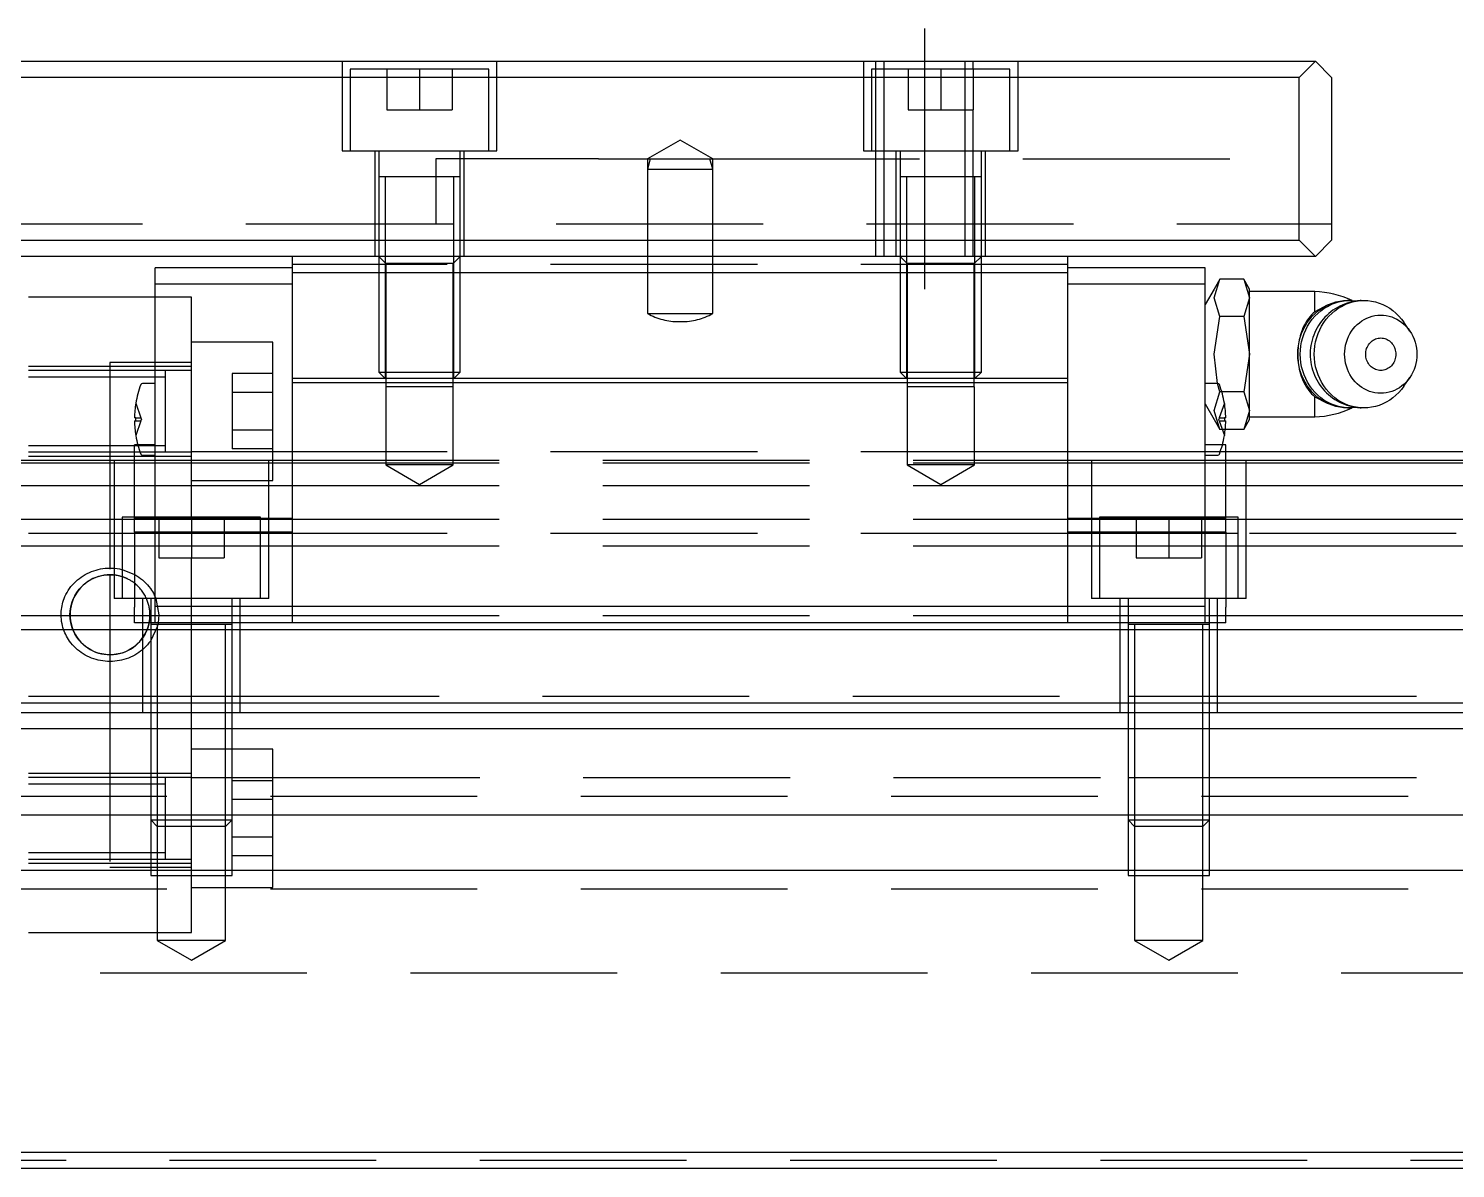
# Model space of a CAD drawing. Extents: x -11 to 1025, y -344 to 120.
# Drawn here: x 430 to 517.6, y -304 to -234 of the extents above; entities that cross this region are included whole.
import ezdxf

# ---------------------------------------------------------------- set-up
doc = ezdxf.new("R2010")
doc.units = 0
doc.linetypes.add('CENTER', pattern=[50.8, 31.75, -6.35, 6.35, -6.35])
doc.linetypes.add('DASHED', pattern=[19.05, 12.7, -6.35])
doc.layers.get('0').update_dxf_attribs({"linetype": 'CONTINUOUS'})
doc.layers.add('CENTER', color=1, linetype='CENTER')

msp = doc.modelspace()

# ---------------------------------------------------------------- linework, layer by layer
at = {"color": 7, "linetype": 'CONTINUOUS'}
for p, q in [((311, -236), (509, -236)), ((509, -236), (508, -237)), ((510, -237), (509, -236)), ((508, -237), (312, -237)), ((508, -247), (508, -237)), ((510, -237), (510, -247)), ((312, -247), (508, -247)), ((508, -247), (509, -248)), ((509, -248), (510, -247)), ((509, -248), (311, -248)), ((446.2, -248.7), (437.768, -248.7)), ((437.768, -249.7), (437.768, -248.7)), ((446.2, -249), (446.2, -248)), ((493.8, -249), (493.8, -248)), ((502.232, -248.7), (493.8, -248.7)), ((502.232, -249.7), (502.232, -248.7)), ((446.2, -255.5), (446.2, -249)), ((493.8, -249), (446.2, -249)), ((493.8, -255.5), (493.8, -249)), ((503.135, -249.381), (502.778, -250)), ((502.778, -250.536), (503.135, -249.381)), ((504.6, -249.381), (503.135, -249.381)), ((504.6, -249.381), (504.599, -249.38)), ((504.957, -250), (504.6, -249.381)), ((504.6, -249.381), (504.957, -250.536)), ((437.768, -250.5), (430, -250.5)), ((446.2, -249.7), (437.768, -249.7)), ((437.768, -269.5), (437.768, -249.7)), ((502.232, -249.7), (493.8, -249.7)), ((502.232, -269.5), (502.232, -249.7)), ((502.778, -250), (502.232, -250.945)), ((503.135, -251.691), (502.778, -250.536)), ((504.957, -250.536), (504.6, -251.691)), ((504.957, -250.536), (504.957, -250)), ((508.957, -250.15), (504.957, -250.15)), ((504.957, -254), (504.957, -250.536)), ((508.957, -251.387), (508.957, -250.15)), ((508.957, -251.387), (508.858, -251.48)), ((509.718, -250.991), (508.957, -251.387)), ((508.989, -251.491), (509.177, -251.33)), ((509.142, -251.491), (509.33, -251.33)), ((509.177, -251.33), (509.376, -251.186)), ((509.33, -251.33), (509.529, -251.186)), ((509.376, -251.186), (509.585, -251.06)), ((509.529, -251.186), (509.738, -251.06)), ((509.585, -251.06), (509.802, -250.951)), ((509.738, -251.06), (509.955, -250.951)), ((509.802, -250.951), (510.027, -250.862)), ((509.949, -251.4), (509.823, -251.503)), ((510.08, -251.303), (509.949, -251.4)), ((509.955, -250.951), (510.18, -250.862)), ((510.001, -251.491), (510.189, -251.33)), ((510.027, -250.862), (510.257, -250.791)), ((510.216, -251.212), (510.08, -251.303)), ((510.18, -250.862), (510.41, -250.791)), ((510.189, -251.33), (510.388, -251.186)), ((510.355, -251.128), (510.216, -251.212)), ((510.257, -250.791), (510.492, -250.741)), ((510.499, -251.051), (510.355, -251.128)), ((510.388, -251.186), (510.597, -251.06)), ((510.41, -250.791), (510.645, -250.741)), ((510.492, -250.741), (510.729, -250.71)), ((510.647, -250.982), (510.499, -251.051)), ((510.597, -251.06), (510.815, -250.951)), ((510.645, -250.741), (510.883, -250.71)), ((510.798, -250.919), (510.647, -250.982)), ((510.729, -250.71), (510.969, -250.7)), ((510.952, -250.865), (510.798, -250.919)), ((510.815, -250.951), (511.039, -250.862)), ((510.883, -250.71), (511.122, -250.7)), ((511.108, -250.818), (510.952, -250.865)), ((511.122, -250.7), (510.969, -250.7)), ((511.039, -250.862), (511.27, -250.791)), ((511.267, -250.778), (511.108, -250.818)), ((511.122, -250.7), (511.534, -250.73)), ((511.428, -250.747), (511.267, -250.778)), ((511.27, -250.791), (511.504, -250.741)), ((511.59, -250.723), (511.428, -250.747)), ((511.504, -250.741), (511.742, -250.71)), ((511.753, -250.708), (511.59, -250.723)), ((511.742, -250.71), (511.981, -250.7)), ((511.814, -250.704), (511.753, -250.708)), ((511.981, -250.7), (512.219, -250.71)), ((512.219, -250.71), (512.455, -250.74)), ((512.455, -250.74), (512.688, -250.79)), ((512.688, -250.79), (512.916, -250.859)), ((512.916, -250.859), (513.14, -250.947)), ((513.14, -250.947), (513.356, -251.054)), ((513.356, -251.054), (513.563, -251.179)), ((513.563, -251.179), (513.762, -251.321)), ((513.762, -251.321), (513.949, -251.479)), ((502.778, -254), (503.135, -251.691)), ((504.6, -251.691), (503.135, -251.691)), ((504.6, -251.691), (504.957, -254)), ((508.3, -252.254), (508.239, -252.384)), ((508.252, -252.502), (508.369, -252.276)), ((508.366, -252.128), (508.3, -252.254)), ((508.437, -252.006), (508.366, -252.128)), ((508.369, -252.276), (508.502, -252.06)), ((508.405, -252.502), (508.522, -252.276)), ((508.515, -251.887), (508.437, -252.006)), ((508.502, -252.06), (508.65, -251.857)), ((508.593, -251.78), (508.515, -251.887)), ((508.522, -252.276), (508.655, -252.06)), ((508.676, -251.676), (508.593, -251.78)), ((508.65, -251.857), (508.813, -251.667)), ((508.655, -252.06), (508.803, -251.857)), ((508.764, -251.576), (508.676, -251.676)), ((508.858, -251.48), (508.764, -251.576)), ((508.803, -251.857), (508.966, -251.667)), ((508.813, -251.667), (508.989, -251.491)), ((508.966, -251.667), (509.142, -251.491)), ((509.189, -252.242), (509.105, -252.382)), ((509.279, -252.106), (509.189, -252.242)), ((509.265, -252.502), (509.382, -252.276)), ((509.376, -251.975), (509.279, -252.106)), ((509.479, -251.849), (509.376, -251.975)), ((509.382, -252.276), (509.515, -252.06)), ((509.588, -251.728), (509.479, -251.849)), ((509.515, -252.06), (509.663, -251.857)), ((509.703, -251.613), (509.588, -251.728)), ((509.663, -251.857), (509.826, -251.667)), ((509.823, -251.503), (509.703, -251.613)), ((509.826, -251.667), (510.001, -251.491)), ((511.443, -252.307), (511.57, -252.179)), ((511.57, -252.179), (511.707, -252.062)), ((511.707, -252.062), (511.851, -251.957)), ((511.851, -251.957), (512.002, -251.865)), ((512.002, -251.865), (512.159, -251.786)), ((512.159, -251.786), (512.322, -251.72)), ((512.322, -251.72), (512.489, -251.668)), ((512.489, -251.668), (512.659, -251.631)), ((512.659, -251.631), (512.831, -251.608)), ((512.831, -251.608), (513.005, -251.6)), ((513.005, -251.6), (513.178, -251.607)), ((513.178, -251.607), (513.351, -251.628)), ((513.351, -251.628), (513.521, -251.663)), ((513.521, -251.663), (513.688, -251.713)), ((513.688, -251.713), (513.852, -251.778)), ((513.852, -251.778), (514.01, -251.855)), ((513.949, -251.479), (514.124, -251.653)), ((514.01, -251.855), (514.162, -251.946)), ((514.124, -251.653), (514.287, -251.84)), ((514.162, -251.946), (514.307, -252.049)), ((514.287, -251.84), (514.435, -252.041)), ((514.307, -252.049), (514.444, -252.165)), ((514.799, -252.575), (514.435, -252.041)), ((514.444, -252.165), (514.572, -252.292)), ((508.008, -253.115), (507.985, -253.24)), ((508.004, -253.23), (508.069, -252.98)), ((508.036, -252.992), (508.008, -253.115)), ((508.067, -252.87), (508.036, -252.992)), ((508.102, -252.751), (508.067, -252.87)), ((508.069, -252.98), (508.152, -252.737)), ((508.141, -252.633), (508.102, -252.751)), ((508.184, -252.517), (508.141, -252.633)), ((508.152, -252.737), (508.252, -252.502)), ((508.157, -253.23), (508.222, -252.98)), ((508.239, -252.384), (508.184, -252.517)), ((508.222, -252.98), (508.305, -252.737)), ((508.305, -252.737), (508.405, -252.502)), ((508.797, -253.135), (508.758, -253.294)), ((508.844, -252.978), (508.797, -253.135)), ((508.898, -252.824), (508.844, -252.978)), ((508.96, -252.673), (508.898, -252.824)), ((509.029, -252.526), (508.96, -252.673)), ((509.017, -253.23), (509.082, -252.98)), ((509.105, -252.382), (509.029, -252.526)), ((509.082, -252.98), (509.165, -252.737)), ((509.165, -252.737), (509.265, -252.502)), ((510.905, -253.26), (510.965, -253.084)), ((510.965, -253.084), (511.038, -252.913)), ((511.038, -252.913), (511.122, -252.749)), ((511.122, -252.749), (511.218, -252.593)), ((511.218, -252.593), (511.326, -252.445)), ((511.326, -252.445), (511.443, -252.307)), ((512.485, -253.181), (512.553, -253.134)), ((512.553, -253.134), (512.624, -253.094)), ((512.624, -253.094), (512.699, -253.06)), ((512.699, -253.06), (512.776, -253.034)), ((512.776, -253.034), (512.854, -253.015)), ((512.854, -253.015), (512.934, -253.004)), ((512.934, -253.004), (513.015, -253)), ((513.015, -253), (513.095, -253.004)), ((513.095, -253.004), (513.175, -253.015)), ((513.175, -253.015), (513.254, -253.034)), ((513.254, -253.034), (513.331, -253.06)), ((513.331, -253.06), (513.405, -253.094)), ((513.405, -253.094), (513.477, -253.134)), ((513.477, -253.134), (513.545, -253.181)), ((514.572, -252.292), (514.691, -252.429)), ((514.691, -252.429), (514.799, -252.575)), ((514.799, -252.575), (514.898, -252.733)), ((514.898, -252.733), (514.985, -252.899)), ((514.985, -252.899), (515.059, -253.072)), ((515.059, -253.072), (515.121, -253.25)), ((503, -255.798), (502.778, -254)), ((504.957, -254), (504.6, -256.309)), ((504.957, -257.464), (504.957, -254)), ((507.92, -254), (507.929, -253.741)), ((507.922, -253.872), (507.92, -254)), ((507.929, -254.259), (507.92, -254)), ((507.92, -254), (507.92, -254.003)), ((507.92, -254.003), (507.922, -254.127)), ((507.927, -253.744), (507.922, -253.872)), ((507.936, -253.617), (507.927, -253.744)), ((507.929, -253.741), (507.957, -253.484)), ((507.949, -253.491), (507.936, -253.617)), ((507.965, -253.365), (507.949, -253.491)), ((507.957, -253.484), (508.004, -253.23)), ((507.985, -253.24), (507.965, -253.365)), ((508.073, -254), (508.082, -253.741)), ((508.082, -254.259), (508.073, -254)), ((508.082, -253.741), (508.111, -253.484)), ((508.111, -253.484), (508.157, -253.23)), ((508.682, -253.943), (508.681, -254)), ((508.681, -254), (508.685, -254.16)), ((508.689, -253.779), (508.682, -253.943)), ((508.704, -253.616), (508.689, -253.779)), ((508.727, -253.454), (508.704, -253.616)), ((508.758, -253.294), (508.727, -253.454)), ((508.933, -254), (508.942, -253.741)), ((508.942, -254.259), (508.933, -254)), ((508.942, -253.741), (508.97, -253.484)), ((508.97, -253.484), (509.017, -253.23)), ((510.797, -254), (510.804, -253.812)), ((510.804, -254.188), (510.797, -254)), ((510.804, -253.812), (510.825, -253.626)), ((510.825, -253.626), (510.858, -253.441)), ((510.858, -253.441), (510.905, -253.26)), ((512.091, -254), (512.094, -253.913)), ((512.094, -254.087), (512.091, -254)), ((512.094, -253.913), (512.105, -253.826)), ((512.105, -253.826), (512.122, -253.741)), ((512.122, -253.741), (512.147, -253.658)), ((512.147, -253.658), (512.177, -253.577)), ((512.177, -253.577), (512.215, -253.5)), ((512.215, -253.5), (512.258, -253.426)), ((512.258, -253.426), (512.307, -253.357)), ((512.307, -253.357), (512.361, -253.293)), ((512.361, -253.293), (512.421, -253.234)), ((512.421, -253.234), (512.485, -253.181)), ((513.545, -253.181), (513.609, -253.234)), ((513.609, -253.234), (513.668, -253.293)), ((513.668, -253.293), (513.722, -253.357)), ((513.722, -253.357), (513.771, -253.426)), ((513.771, -253.426), (513.815, -253.5)), ((513.815, -253.5), (513.852, -253.577)), ((513.852, -253.577), (513.883, -253.658)), ((513.883, -253.658), (513.907, -253.741)), ((513.907, -253.741), (513.925, -253.826)), ((513.925, -253.826), (513.935, -253.913)), ((513.935, -253.913), (513.939, -254)), ((513.939, -254), (513.935, -254.087)), ((515.121, -253.25), (515.169, -253.433)), ((515.169, -253.433), (515.204, -253.62)), ((515.204, -253.62), (515.225, -253.81)), ((515.225, -253.81), (515.232, -254)), ((515.232, -254), (515.225, -254.19)), ((507.922, -254.127), (507.927, -254.254)), ((507.927, -254.254), (507.936, -254.381)), ((507.957, -254.516), (507.929, -254.259)), ((507.936, -254.381), (507.949, -254.508)), ((507.949, -254.508), (507.965, -254.635)), ((508.004, -254.77), (507.957, -254.516)), ((507.965, -254.635), (507.985, -254.76)), ((507.985, -254.76), (508.014, -254.91)), ((508.069, -255.02), (508.004, -254.77)), ((508.014, -254.91), (508.048, -255.057)), ((508.111, -254.516), (508.082, -254.259)), ((508.157, -254.77), (508.111, -254.516)), ((508.222, -255.02), (508.157, -254.77)), ((508.685, -254.16), (508.697, -254.323)), ((508.697, -254.323), (508.717, -254.486)), ((508.717, -254.486), (508.746, -254.649)), ((508.746, -254.649), (508.782, -254.809)), ((508.782, -254.809), (508.827, -254.968)), ((508.97, -254.516), (508.942, -254.259)), ((509.017, -254.77), (508.97, -254.516)), ((509.082, -255.02), (509.017, -254.77)), ((510.825, -254.374), (510.804, -254.188)), ((510.858, -254.559), (510.825, -254.374)), ((510.905, -254.74), (510.858, -254.559)), ((510.965, -254.916), (510.905, -254.74)), ((511.038, -255.087), (510.965, -254.916)), ((512.105, -254.174), (512.094, -254.087)), ((512.122, -254.259), (512.105, -254.174)), ((512.147, -254.342), (512.122, -254.259)), ((512.177, -254.423), (512.147, -254.342)), ((512.215, -254.5), (512.177, -254.423)), ((512.258, -254.574), (512.215, -254.5)), ((512.307, -254.643), (512.258, -254.574)), ((512.361, -254.707), (512.307, -254.643)), ((512.421, -254.766), (512.361, -254.707)), ((512.485, -254.819), (512.421, -254.766)), ((512.553, -254.866), (512.485, -254.819)), ((512.624, -254.906), (512.553, -254.866)), ((512.699, -254.94), (512.624, -254.906)), ((513.405, -254.906), (513.331, -254.94)), ((513.477, -254.866), (513.405, -254.906)), ((513.545, -254.819), (513.477, -254.866)), ((513.609, -254.766), (513.545, -254.819)), ((513.668, -254.707), (513.609, -254.766)), ((513.722, -254.643), (513.668, -254.707)), ((513.771, -254.574), (513.722, -254.643)), ((513.815, -254.5), (513.771, -254.574)), ((513.852, -254.423), (513.815, -254.5)), ((513.883, -254.342), (513.852, -254.423)), ((513.907, -254.259), (513.883, -254.342)), ((513.925, -254.174), (513.907, -254.259)), ((513.935, -254.087), (513.925, -254.174)), ((515.121, -254.75), (515.059, -254.928)), ((515.169, -254.567), (515.121, -254.75)), ((515.204, -254.38), (515.169, -254.567)), ((515.225, -254.19), (515.204, -254.38)), ((446.2, -255.75), (446.2, -255.5)), ((493.8, -255.5), (446.2, -255.5)), ((446.2, -269.5), (446.2, -255.75)), ((493.8, -255.75), (446.2, -255.75)), ((493.8, -255.75), (493.8, -255.5)), ((493.8, -269.5), (493.8, -255.75)), ((508.048, -255.057), (508.088, -255.201)), ((508.152, -255.263), (508.069, -255.02)), ((508.088, -255.201), (508.133, -255.343)), ((508.133, -255.343), (508.184, -255.483)), ((508.252, -255.498), (508.152, -255.263)), ((508.184, -255.483), (508.239, -255.616)), ((508.305, -255.263), (508.222, -255.02)), ((508.239, -255.616), (508.3, -255.746)), ((508.369, -255.724), (508.252, -255.498)), ((508.3, -255.746), (508.366, -255.872)), ((508.405, -255.498), (508.305, -255.263)), ((508.502, -255.94), (508.369, -255.724)), ((508.522, -255.724), (508.405, -255.498)), ((508.655, -255.94), (508.522, -255.724)), ((508.827, -254.968), (508.879, -255.124)), ((508.879, -255.124), (508.939, -255.278)), ((508.939, -255.278), (509.007, -255.429)), ((509.007, -255.429), (509.082, -255.576)), ((509.165, -255.263), (509.082, -255.02)), ((509.082, -255.576), (509.164, -255.719)), ((509.164, -255.719), (509.254, -255.858)), ((509.265, -255.498), (509.165, -255.263)), ((509.382, -255.724), (509.265, -255.498)), ((509.515, -255.94), (509.382, -255.724)), ((511.122, -255.251), (511.038, -255.087)), ((511.218, -255.407), (511.122, -255.251)), ((511.326, -255.555), (511.218, -255.407)), ((511.443, -255.693), (511.326, -255.555)), ((511.57, -255.821), (511.443, -255.693)), ((512.776, -254.966), (512.699, -254.94)), ((512.854, -254.985), (512.776, -254.966)), ((512.934, -254.996), (512.854, -254.985)), ((513.015, -255), (512.934, -254.996)), ((513.095, -254.996), (513.015, -255)), ((513.175, -254.985), (513.095, -254.996)), ((513.254, -254.966), (513.175, -254.985)), ((513.331, -254.94), (513.254, -254.966)), ((514.435, -255.959), (514.799, -255.425)), ((514.572, -255.708), (514.444, -255.835)), ((514.691, -255.571), (514.572, -255.708)), ((514.799, -255.425), (514.691, -255.571)), ((514.898, -255.267), (514.799, -255.425)), ((514.985, -255.101), (514.898, -255.267)), ((515.059, -254.928), (514.985, -255.101)), ((437.768, -255.8), (436.986, -255.8)), ((503.014, -255.8), (502.232, -255.8)), ((504.6, -256.309), (503.257, -256.309)), ((504.6, -256.309), (504.957, -257.464)), ((508.366, -255.872), (508.437, -255.994)), ((508.437, -255.994), (508.515, -256.113)), ((508.65, -256.143), (508.502, -255.94)), ((508.515, -256.113), (508.593, -256.22)), ((508.593, -256.22), (508.676, -256.324)), ((508.813, -256.333), (508.65, -256.143)), ((508.803, -256.143), (508.655, -255.94)), ((508.676, -256.324), (508.764, -256.424)), ((508.764, -256.424), (508.858, -256.52)), ((508.966, -256.333), (508.803, -256.143)), ((508.989, -256.509), (508.813, -256.333)), ((508.858, -256.52), (508.957, -256.613)), ((508.957, -257.85), (508.957, -256.613)), ((508.957, -256.613), (509.717, -257.009)), ((509.142, -256.509), (508.966, -256.333)), ((509.177, -256.67), (508.989, -256.509)), ((509.33, -256.67), (509.142, -256.509)), ((509.254, -255.858), (509.35, -255.992)), ((509.35, -255.992), (509.454, -256.121)), ((509.454, -256.121), (509.563, -256.245)), ((509.663, -256.143), (509.515, -255.94)), ((509.563, -256.245), (509.679, -256.364)), ((509.826, -256.334), (509.663, -256.143)), ((509.679, -256.364), (509.8, -256.476)), ((509.8, -256.476), (509.927, -256.582)), ((510.001, -256.509), (509.826, -256.334)), ((509.927, -256.582), (510.059, -256.682)), ((510.189, -256.67), (510.001, -256.509)), ((511.707, -255.938), (511.57, -255.821)), ((511.851, -256.043), (511.707, -255.938)), ((512.002, -256.135), (511.851, -256.043)), ((512.159, -256.214), (512.002, -256.135)), ((512.322, -256.28), (512.159, -256.214)), ((512.489, -256.332), (512.322, -256.28)), ((512.659, -256.369), (512.489, -256.332)), ((512.831, -256.392), (512.659, -256.369)), ((513.005, -256.4), (512.831, -256.392)), ((513.178, -256.393), (513.005, -256.4)), ((513.351, -256.372), (513.178, -256.393)), ((513.521, -256.337), (513.351, -256.372)), ((513.688, -256.287), (513.521, -256.337)), ((513.852, -256.222), (513.688, -256.287)), ((513.949, -256.521), (513.762, -256.679)), ((514.01, -256.145), (513.852, -256.222)), ((514.124, -256.347), (513.949, -256.521)), ((514.162, -256.054), (514.01, -256.145)), ((514.287, -256.16), (514.124, -256.347)), ((514.307, -255.951), (514.162, -256.054)), ((514.435, -255.959), (514.287, -256.16)), ((514.444, -255.835), (514.307, -255.951)), ((504.957, -257.464), (504.6, -258.619)), ((504.957, -258), (504.957, -257.464)), ((509.376, -256.814), (509.177, -256.67)), ((509.529, -256.814), (509.33, -256.67)), ((509.585, -256.94), (509.376, -256.814)), ((509.738, -256.94), (509.529, -256.814)), ((509.802, -257.049), (509.585, -256.94)), ((509.955, -257.049), (509.738, -256.94)), ((510.027, -257.138), (509.802, -257.049)), ((510.18, -257.138), (509.955, -257.049)), ((510.257, -257.209), (510.027, -257.138)), ((510.059, -256.682), (510.195, -256.775)), ((510.41, -257.209), (510.18, -257.138)), ((510.388, -256.814), (510.189, -256.67)), ((510.195, -256.775), (510.337, -256.861)), ((510.492, -257.259), (510.257, -257.209)), ((510.337, -256.861), (510.482, -256.94)), ((510.597, -256.94), (510.388, -256.814)), ((510.645, -257.259), (510.41, -257.209)), ((510.482, -256.94), (510.631, -257.011)), ((510.729, -257.29), (510.492, -257.259)), ((510.815, -257.049), (510.597, -256.94)), ((510.631, -257.011), (510.783, -257.075)), ((510.883, -257.29), (510.645, -257.259)), ((510.969, -257.3), (510.729, -257.29)), ((510.783, -257.075), (510.938, -257.131)), ((511.039, -257.139), (510.815, -257.049)), ((511.122, -257.3), (510.883, -257.29)), ((510.938, -257.131), (511.096, -257.179)), ((510.969, -257.3), (511.122, -257.3)), ((511.27, -257.209), (511.039, -257.139)), ((511.096, -257.179), (511.256, -257.219)), ((511.534, -257.27), (511.122, -257.3)), ((511.256, -257.219), (511.417, -257.251)), ((511.505, -257.259), (511.27, -257.209)), ((511.417, -257.251), (511.58, -257.276)), ((511.742, -257.29), (511.505, -257.259)), ((511.58, -257.276), (511.744, -257.291)), ((511.982, -257.3), (511.742, -257.29)), ((511.744, -257.291), (511.812, -257.296)), ((512.219, -257.29), (511.982, -257.3)), ((512.455, -257.26), (512.219, -257.29)), ((512.688, -257.21), (512.455, -257.26)), ((512.917, -257.141), (512.688, -257.21)), ((513.14, -257.053), (512.917, -257.141)), ((513.356, -256.946), (513.14, -257.053)), ((513.564, -256.821), (513.356, -256.946)), ((513.762, -256.679), (513.564, -256.821)), ((436.584, -257.9), (436.502, -257.9)), ((436.502, -258.1), (436.584, -258.1)), ((436.584, -258.1), (436.584, -257.9)), ((503.416, -257.9), (503.416, -258.1)), ((503.498, -257.9), (503.416, -257.9)), ((503.416, -258.1), (503.498, -258.1)), ((504.6, -258.619), (504.957, -258)), ((504.957, -257.85), (508.957, -257.85)), ((504.6, -258.619), (503.467, -258.619)), ((504.599, -258.62), (504.6, -258.619)), ((436.5, -262.17), (436.5, -259.57)), ((436.709, -259.57), (436.5, -259.57)), ((503.5, -259.57), (503.291, -259.57)), ((503.5, -262.17), (503.5, -259.57)), ((748, -260), (503.5, -260)), ((383.5, -260.5), (436.5, -260.5)), ((383.5, -260.664), (436.5, -260.664)), ((436.986, -260.2), (437.768, -260.2)), ((502.232, -260.2), (503.014, -260.2)), ((503.5, -260.5), (820, -260.5)), ((503.5, -260.664), (820, -260.664)), ((383.5, -262.062), (436.5, -262.062)), ((436.5, -264.083), (436.5, -262.17)), ((503.5, -262.062), (820, -262.062)), ((503.5, -264.083), (503.5, -262.17)), ((383.5, -264.138), (436.5, -264.138)), ((436.5, -264.928), (436.5, -264.083)), ((437.768, -264.083), (436.5, -264.083)), ((503.5, -264.083), (502.232, -264.083)), ((503.5, -264.928), (503.5, -264.083)), ((503.5, -264.138), (820, -264.138)), ((436.5, -264.928), (436.5, -269.538)), ((437.768, -264.928), (436.5, -264.928)), ((503.5, -264.928), (502.232, -264.928)), ((503.5, -264.928), (503.5, -269.538)), ((383.5, -265.759), (436.5, -265.759)), ((503.5, -265.759), (820, -265.759)), ((436.5, -270.5), (436.5, -269.538)), ((437.768, -270.5), (437.768, -269.5)), ((446.2, -269.5), (437.768, -269.5)), ((446.2, -270.5), (446.2, -269.5)), ((493.8, -269.5), (446.2, -269.5)), ((502.232, -269.5), (493.8, -269.5)), ((493.8, -270.5), (493.8, -269.5)), ((502.232, -270.5), (502.232, -269.5)), ((503.5, -270.5), (503.5, -269.538)), ((383.5, -270.052), (436.5, -270.052)), ((437.768, -270.5), (436.5, -270.5)), ((442.5, -270.6), (437.5, -270.6)), ((446.2, -270.5), (437.768, -270.5)), ((493.8, -270.5), (446.2, -270.5)), ((502.232, -270.5), (493.8, -270.5)), ((503.5, -270.5), (502.232, -270.5)), ((503.5, -270.052), (820, -270.052)), ((0, -270.9), (820, -270.9)), ((0, -275.4), (820, -275.4)), ((1, -276), (819, -276)), ((818, -277), (2, -277)), ((818, -282.3), (2, -282.3)), ((818, -285.7), (2, -285.7)), ((2, -303), (818, -303)), ((819, -304), (1, -304))]:
    msp.add_line(p, q, dxfattribs=at)
at = {"color": 3, "linetype": 'DASHED'}
for p, q in [((449.25, -236), (449.25, -241.5)), ((449.75, -236.5), (449.75, -241.5)), ((458.25, -236.5), (449.75, -236.5)), ((452, -236.5), (452, -239)), ((454, -236.5), (454, -239)), ((456, -236.5), (456, -239)), ((458.25, -241.5), (458.25, -236.5)), ((458.75, -241.5), (458.75, -236)), ((481.25, -236), (481.25, -241.5)), ((481.75, -236.5), (481.75, -241.5)), ((490.25, -236.5), (481.75, -236.5)), ((482, -236), (482, -236.5)), ((482, -236.5), (482, -241.5)), ((482.5, -236), (482.5, -248)), ((484, -236.5), (484, -239)), ((486, -236.5), (486, -239)), ((487.5, -248), (487.5, -236)), ((488, -236.5), (488, -236)), ((488, -236.5), (488, -239)), ((490.25, -241.5), (490.25, -236.5)), ((490.75, -241.5), (490.75, -236)), ((452, -239), (454, -239)), ((454, -239), (456, -239)), ((484, -239), (486, -239)), ((486, -239), (488, -239)), ((488, -241.5), (488, -239)), ((470, -240.845), (468, -242)), ((472, -242), (470, -240.845)), ((449.25, -241.5), (458.75, -241.5)), ((451.25, -241.5), (451.25, -248)), ((451.5, -241.5), (451.5, -243.1)), ((456.5, -243.1), (456.5, -241.5)), ((456.75, -248), (456.75, -241.5)), ((481.25, -241.5), (490.75, -241.5)), ((482, -241.5), (482, -248)), ((483.25, -241.5), (483.25, -248)), ((483.5, -241.5), (483.5, -243.1)), ((488, -243.1), (488, -241.5)), ((488.5, -243.1), (488.5, -241.5)), ((488.75, -248), (488.75, -241.5)), ((465, -242), (455, -242)), ((455, -242), (455, -246)), ((465, -242), (468, -242)), ((468, -242), (468, -242.63)), ((468.169, -242), (468, -242.63)), ((468, -242), (470, -242)), ((468, -242.63), (468, -248)), ((468, -242.63), (472, -242.63)), ((470, -242), (472, -242)), ((472, -242.63), (471.831, -242)), ((472, -242.63), (472, -242)), ((472, -242), (510, -242)), ((472, -248), (472, -242.63)), ((451.5, -243.095), (451.5, -243.1)), ((456.5, -243.1), (451.5, -243.1)), ((451.5, -243.1), (451.5, -248)), ((451.5, -243.1), (451.5, -243.105)), ((451.9, -243.1), (451.9, -248)), ((456.1, -248), (456.1, -243.1)), ((456.5, -243.1), (456.5, -243.095)), ((456.5, -248), (456.5, -243.1)), ((456.5, -243.105), (456.5, -243.1)), ((483.5, -243.095), (483.5, -243.1)), ((488.5, -243.1), (483.5, -243.1)), ((488.5, -243.1), (483.5, -243.1)), ((488.5, -243.1), (483.5, -243.1)), ((483.5, -243.1), (483.5, -248)), ((483.5, -243.1), (483.5, -243.105)), ((483.9, -243.1), (483.9, -248)), ((488, -248), (488, -243.1)), ((488.1, -248), (488.1, -243.1)), ((488.5, -243.1), (488.5, -243.095)), ((488.5, -248), (488.5, -243.1)), ((488.5, -243.105), (488.5, -243.1)), ((310, -246), (510, -246)), ((493.8, -248.5), (446.2, -248.5)), ((451.5, -248), (451.938, -248.438)), ((451.5, -248), (451.5, -255.1)), ((456.5, -248), (451.5, -248)), ((451.9, -248), (451.9, -255.5)), ((451.938, -248.438), (451.938, -256)), ((456.062, -248.438), (451.938, -248.438)), ((456.062, -248.438), (456.5, -248)), ((456.062, -256), (456.062, -248.438)), ((456.1, -255.5), (456.1, -248)), ((456.5, -255.1), (456.5, -248)), ((468, -248), (468, -251.5)), ((472, -251.5), (472, -248)), ((483.5, -248), (483.938, -248.438)), ((483.5, -248), (483.5, -255.1)), ((488.5, -248), (483.5, -248)), ((483.9, -248), (483.9, -255.5)), ((483.938, -248.438), (483.938, -256)), ((488.062, -248.438), (483.938, -248.438)), ((488.062, -248.438), (488.5, -248)), ((488.062, -256), (488.062, -248.438)), ((488.1, -255.5), (488.1, -248)), ((488.5, -255.1), (488.5, -248)), ((440, -250.5), (437.768, -250.5)), ((440, -260.5), (440, -250.5)), ((468, -251.5), (472, -251.5)), ((469.937, -252), (470.063, -252)), ((445, -253.25), (440, -253.25)), ((445, -260.5), (445, -253.25)), ((440, -254.75), (430, -254.75)), ((440, -254.5), (435, -254.5)), ((435, -254.5), (435, -267.541)), ((437.768, -255), (430, -255)), ((437.768, -255.4), (430, -255.4)), ((438.405, -255), (437.768, -255)), ((438.4, -255.4), (437.768, -255.4)), ((440, -255), (438.395, -255)), ((438.4, -260), (438.4, -255)), ((438.4, -257.5), (438.4, -255)), ((438.4, -255.4), (438.4, -255)), ((438.4, -259.6), (438.4, -255.4)), ((445, -255.191), (442.5, -255.191)), ((442.5, -255.191), (442.5, -256.345)), ((451.5, -255.1), (451.9, -255.5)), ((451.5, -255.1), (456.5, -255.1)), ((456.1, -255.5), (456.5, -255.1)), ((483.5, -255.1), (483.9, -255.5)), ((483.5, -255.1), (488.5, -255.1)), ((488.1, -255.5), (488.5, -255.1)), ((445, -256.345), (442.5, -256.345)), ((442.5, -256.345), (442.5, -258.655)), ((451.933, -256), (451.933, -260.8)), ((456.067, -256), (451.933, -256)), ((456.067, -260.8), (456.067, -256)), ((483.933, -256), (483.933, -260.8)), ((488.067, -256), (483.933, -256)), ((488.067, -260.8), (488.067, -256)), ((502.778, -257.464), (503.135, -256.309)), ((503.135, -256.309), (503, -255.798)), ((503.257, -256.309), (503.135, -256.309)), ((436.584, -257), (436.584, -257.002)), ((436.584, -257), (436.584, -257.002)), ((436.584, -257), (436.584, -257.002)), ((436.584, -257), (436.584, -257.002)), ((436.584, -257.002), (436.9, -257.9)), ((502.232, -257.055), (502.778, -258)), ((503.135, -258.619), (502.778, -257.464)), ((503.416, -257.002), (503.1, -257.9)), ((503.416, -257.002), (503.416, -257)), ((503.416, -257.002), (503.416, -257)), ((436.584, -257.9), (436.9, -257.9)), ((436.9, -258.1), (436.584, -258.998)), ((436.584, -258.1), (436.9, -258.1)), ((436.9, -257.9), (436.935, -258)), ((436.9, -258.1), (436.935, -258)), ((502.778, -258), (503.135, -258.619)), ((503.1, -257.9), (503.065, -258)), ((503.1, -258.1), (503.065, -258)), ((503.1, -257.9), (503.416, -257.9)), ((503.1, -258.1), (503.416, -258.998)), ((503.1, -258.1), (503.416, -258.1)), ((436.584, -258.998), (436.584, -259)), ((436.584, -258.998), (436.584, -259)), ((445, -258.655), (442.5, -258.655)), ((442.5, -258.655), (442.5, -259.809)), ((503.467, -258.619), (503.135, -258.619)), ((503.416, -259), (503.416, -258.998)), ((503.416, -259), (503.416, -258.998)), ((503.416, -259), (503.416, -258.998)), ((503.416, -259), (503.416, -258.998)), ((430, -259.6), (436.5, -259.6)), ((430, -260), (436.5, -260)), ((436.5, -259.6), (436.717, -259.6)), ((436.5, -260), (436.843, -260)), ((437.768, -259.57), (436.709, -259.57)), ((436.717, -259.6), (437.768, -259.6)), ((436.843, -260), (437.768, -260)), ((437.768, -259.6), (438.4, -259.6)), ((437.768, -260), (438.4, -260)), ((438.395, -260), (438.4, -260)), ((438.4, -260), (438.4, -259.6)), ((438.4, -260), (440, -260)), ((438.4, -260), (438.405, -260)), ((445, -260), (440, -260)), ((445, -259.809), (442.5, -259.809)), ((446.2, -260), (445, -260)), ((493.8, -260), (446.2, -260)), ((502.232, -260), (493.8, -260)), ((503.291, -259.57), (502.232, -259.57)), ((503.157, -260), (502.232, -260)), ((503.5, -260), (503.157, -260)), ((430, -260.25), (440, -260.25)), ((435.25, -260.5), (435.25, -269)), ((436.5, -260.5), (437.768, -260.5)), ((436.5, -260.664), (437.768, -260.664)), ((437.768, -260.5), (446.2, -260.5)), ((437.768, -260.664), (446.2, -260.664)), ((440, -264), (440, -260.5)), ((444.75, -269), (444.75, -260.5)), ((445, -261.75), (445, -260.5)), ((446.2, -260.5), (493.8, -260.5)), ((446.2, -260.664), (493.8, -260.664)), ((451.933, -260.8), (454, -261.993)), ((456.067, -260.8), (451.933, -260.8)), ((454, -261.993), (456.067, -260.8)), ((483.933, -260.8), (486, -261.993)), ((488.067, -260.8), (483.933, -260.8)), ((486, -261.993), (488.067, -260.8)), ((493.8, -260.5), (502.232, -260.5)), ((493.8, -260.664), (502.232, -260.664)), ((495.25, -260.5), (495.25, -269)), ((502.232, -260.5), (503.5, -260.5)), ((502.232, -260.664), (503.5, -260.664)), ((504.75, -269), (504.75, -260.5)), ((440, -261.75), (445, -261.75)), ((436.5, -262.062), (437.768, -262.062)), ((437.768, -262.062), (446.2, -262.062)), ((446.2, -262.062), (493.8, -262.062)), ((493.8, -262.062), (502.232, -262.062)), ((502.232, -262.062), (503.5, -262.062)), ((435.75, -264), (435.75, -269)), ((436.5, -264), (435.75, -264)), ((437.768, -264), (436.5, -264)), ((436.5, -264.138), (437.768, -264.138)), ((444.25, -264), (437.768, -264)), ((446.2, -264.083), (437.768, -264.083)), ((437.768, -264.138), (446.2, -264.138)), ((438, -264), (438, -266.5)), ((440, -264), (440, -266.5)), ((442, -264), (442, -266.5)), ((444.25, -269), (444.25, -264)), ((446.2, -264.138), (493.8, -264.138)), ((502.232, -264.083), (493.8, -264.083)), ((493.8, -264.138), (502.232, -264.138)), ((495.75, -264), (495.75, -269)), ((502.232, -264), (495.75, -264)), ((498, -264), (498, -266.5)), ((500, -264), (500, -266.5)), ((502, -264), (502, -266.5)), ((503.5, -264), (502.232, -264)), ((502.232, -264.138), (503.5, -264.138)), ((504.25, -264), (503.5, -264)), ((504.25, -269), (504.25, -264)), ((435.75, -265), (430, -265)), ((436.5, -265), (435.75, -265)), ((437.768, -265), (436.5, -265)), ((446.2, -264.928), (437.768, -264.928)), ((440, -265), (437.768, -265)), ((444.25, -265), (440, -265)), ((446.2, -265), (444.25, -265)), ((493.8, -265), (446.2, -265)), ((502.232, -264.928), (493.8, -264.928)), ((495.75, -265), (493.8, -265)), ((502.232, -265), (495.75, -265)), ((503.5, -265), (502.232, -265)), ((504.25, -265), (503.5, -265)), ((555.75, -265), (504.25, -265)), ((436.5, -265.759), (437.768, -265.759)), ((437.768, -265.759), (446.2, -265.759)), ((446.2, -265.759), (493.8, -265.759)), ((493.8, -265.759), (502.232, -265.759)), ((502.232, -265.759), (503.5, -265.759)), ((434.425, -267.186), (434.566, -267.163)), ((434.566, -267.163), (434.71, -267.146)), ((434.71, -267.146), (434.854, -267.136)), ((434.854, -267.136), (435, -267.133)), ((435, -267.133), (435.146, -267.136)), ((435.146, -267.136), (435.29, -267.146)), ((435.29, -267.146), (435.433, -267.163)), ((435.433, -267.163), (435.575, -267.186)), ((438, -266.5), (440, -266.5)), ((440, -269), (440, -266.5)), ((440, -266.5), (442, -266.5)), ((498, -266.5), (500, -266.5)), ((500, -266.5), (502, -266.5)), ((432.698, -268.162), (432.796, -268.056)), ((432.796, -268.056), (432.9, -267.953)), ((432.9, -267.953), (433.008, -267.857)), ((433.008, -267.857), (433.119, -267.767)), ((433.119, -267.767), (433.235, -267.682)), ((433.235, -267.682), (433.354, -267.603)), ((433.354, -267.603), (433.477, -267.53)), ((433.477, -267.53), (433.605, -267.462)), ((433.605, -267.462), (433.736, -267.4)), ((433.736, -267.4), (433.871, -267.344)), ((433.871, -267.344), (434.007, -267.295)), ((434.007, -267.295), (434.145, -267.252)), ((434.145, -267.252), (434.284, -267.215)), ((434.284, -267.215), (434.425, -267.186)), ((435, -267.546), (435, -272.453)), ((435.575, -267.186), (435.716, -267.215)), ((435.716, -267.215), (435.75, -267.224)), ((435.75, -267.224), (436.5, -267.517)), ((436.5, -267.517), (436.523, -267.53)), ((436.523, -267.53), (436.646, -267.603)), ((436.646, -267.603), (436.765, -267.682)), ((436.765, -267.682), (436.881, -267.767)), ((436.881, -267.767), (436.992, -267.857)), ((436.992, -267.857), (437.1, -267.953)), ((437.1, -267.953), (437.204, -268.056)), ((437.204, -268.056), (437.302, -268.162)), ((432.191, -268.994), (432.237, -268.884)), ((432.237, -268.884), (432.298, -268.754)), ((432.298, -268.754), (432.366, -268.628)), ((432.366, -268.628), (432.44, -268.505)), ((432.44, -268.505), (432.52, -268.387)), ((432.52, -268.387), (432.606, -268.273)), ((432.606, -268.273), (432.698, -268.162)), ((437.302, -268.162), (437.394, -268.273)), ((437.394, -268.273), (437.48, -268.387)), ((437.48, -268.387), (437.545, -268.481)), ((437.545, -268.481), (437.605, -268.578)), ((437.605, -268.578), (437.662, -268.678)), ((437.662, -268.678), (437.714, -268.78)), ((437.714, -268.78), (437.763, -268.884)), ((437.763, -268.884), (437.768, -268.896)), ((437.768, -268.896), (437.811, -269)), ((432.002, -269.889), (432.009, -269.778)), ((432.009, -269.778), (432.02, -269.668)), ((432.02, -269.668), (432.036, -269.557)), ((432.036, -269.557), (432.056, -269.448)), ((432.056, -269.448), (432.083, -269.332)), ((432.083, -269.332), (432.114, -269.218)), ((432.114, -269.218), (432.15, -269.105)), ((432.15, -269.105), (432.191, -268.994)), ((444.75, -269), (435.25, -269)), ((437, -269), (437, -276)), ((437.5, -269), (437.5, -270.5)), ((437.811, -269), (438, -270)), ((440, -270.5), (440, -269)), ((442.5, -270.5), (442.5, -269)), ((443, -276), (443, -269)), ((504.75, -269), (495.25, -269)), ((497, -269), (497, -276)), ((497.5, -269), (497.5, -270.5)), ((502.5, -270.5), (502.5, -269)), ((503, -276), (503, -269)), ((432, -270), (432.002, -269.889)), ((432.004, -270.139), (432, -270)), ((432.014, -270.277), (432.004, -270.139)), ((432.032, -270.415), (432.014, -270.277)), ((432.056, -270.552), (432.032, -270.415)), ((432.083, -270.668), (432.056, -270.552)), ((432.114, -270.782), (432.083, -270.668)), ((436.5, -270.052), (437.768, -270.052)), ((437.5, -270.5), (437.5, -270.6)), ((437.5, -270.595), (437.5, -270.6)), ((437.5, -270.6), (437.5, -270.605)), ((437.5, -270.6), (437.5, -276)), ((437.768, -270.052), (446.2, -270.052)), ((437.9, -270.6), (437.9, -276)), ((437.933, -270.6), (437.901, -270.731)), ((437.954, -270.5), (437.933, -270.6)), ((438, -270), (437.954, -270.5)), ((440, -270.6), (440, -270.5)), ((440, -276), (440, -270.6)), ((442.1, -276), (442.1, -270.6)), ((442.5, -270.6), (442.5, -270.5)), ((442.5, -270.6), (442.5, -270.595)), ((442.5, -270.605), (442.5, -270.6)), ((442.5, -276), (442.5, -270.6)), ((446.2, -270.052), (493.8, -270.052)), ((493.8, -270.052), (502.232, -270.052)), ((497.5, -270.5), (497.5, -270.6)), ((497.5, -270.595), (497.5, -270.6)), ((502.5, -270.6), (497.5, -270.6)), ((497.5, -270.6), (497.5, -276)), ((497.5, -270.6), (497.5, -270.605)), ((497.9, -270.6), (497.9, -276)), ((502.1, -276), (502.1, -270.6)), ((502.232, -270.052), (503.5, -270.052)), ((502.5, -270.6), (502.5, -270.5)), ((502.5, -270.6), (502.5, -270.595)), ((502.5, -276), (502.5, -270.6)), ((502.5, -270.605), (502.5, -270.6)), ((432.15, -270.895), (432.114, -270.782)), ((432.191, -271.006), (432.15, -270.895)), ((432.237, -271.116), (432.191, -271.006)), ((432.286, -271.22), (432.237, -271.116)), ((432.338, -271.322), (432.286, -271.22)), ((432.395, -271.422), (432.338, -271.322)), ((432.455, -271.519), (432.395, -271.422)), ((432.52, -271.613), (432.455, -271.519)), ((437.901, -270.731), (437.501, -271.584)), ((432.606, -271.727), (432.52, -271.613)), ((432.698, -271.838), (432.606, -271.727)), ((432.796, -271.944), (432.698, -271.838)), ((432.9, -272.047), (432.796, -271.944)), ((433.008, -272.143), (432.9, -272.047)), ((433.119, -272.233), (433.008, -272.143)), ((433.235, -272.318), (433.119, -272.233)), ((433.354, -272.397), (433.235, -272.318)), ((433.477, -272.47), (433.354, -272.397)), ((436.646, -272.397), (436.523, -272.47)), ((436.765, -272.318), (436.646, -272.397)), ((436.881, -272.233), (436.765, -272.318)), ((436.992, -272.143), (436.881, -272.233)), ((437.1, -272.047), (436.992, -272.143)), ((437.204, -271.944), (437.1, -272.047)), ((437.302, -271.838), (437.204, -271.944)), ((437.394, -271.727), (437.302, -271.838)), ((437.48, -271.613), (437.394, -271.727)), ((437.501, -271.584), (437.48, -271.613)), ((433.605, -272.538), (433.477, -272.47)), ((433.736, -272.6), (433.605, -272.538)), ((433.871, -272.656), (433.736, -272.6)), ((434.007, -272.705), (433.871, -272.656)), ((434.145, -272.748), (434.007, -272.705)), ((434.284, -272.785), (434.145, -272.748)), ((434.425, -272.814), (434.284, -272.785)), ((434.567, -272.837), (434.425, -272.814)), ((434.71, -272.854), (434.567, -272.837)), ((434.854, -272.864), (434.71, -272.854)), ((435, -272.867), (434.854, -272.864)), ((435, -272.458), (435, -285.5)), ((435.146, -272.864), (435, -272.867)), ((435.29, -272.854), (435.146, -272.864)), ((435.434, -272.837), (435.29, -272.854)), ((435.575, -272.814), (435.434, -272.837)), ((435.716, -272.785), (435.575, -272.814)), ((435.855, -272.748), (435.716, -272.785)), ((435.993, -272.705), (435.855, -272.748)), ((436.129, -272.656), (435.993, -272.705)), ((436.264, -272.6), (436.129, -272.656)), ((436.395, -272.538), (436.264, -272.6)), ((436.523, -272.47), (436.395, -272.538)), ((430, -275), (437.5, -275)), ((437.5, -275), (437.9, -275)), ((437.9, -275), (440, -275)), ((440, -275), (442.1, -275)), ((442.1, -275), (442.5, -275)), ((442.5, -275), (497.5, -275)), ((497.5, -275), (497.9, -275)), ((497.9, -275), (502.1, -275)), ((502.1, -275), (502.5, -275)), ((502.5, -275), (543, -275)), ((437.5, -276), (437.5, -282.3)), ((437.5, -276), (437.5, -282.3)), ((437.9, -276), (437.9, -282.3)), ((440, -282.3), (440, -276)), ((442.1, -282.3), (442.1, -276)), ((442.5, -282.3), (442.5, -276)), ((442.5, -282.3), (442.5, -276)), ((497.5, -276), (497.5, -282.3)), ((497.5, -276), (497.5, -282.3)), ((497.9, -276), (497.9, -282.3)), ((502.1, -282.3), (502.1, -276)), ((502.5, -282.3), (502.5, -276)), ((502.5, -282.3), (502.5, -276)), ((442.1, -278.25), (440, -278.25)), ((442.5, -278.25), (442.1, -278.25)), ((445, -278.25), (442.5, -278.25)), ((445, -282.3), (445, -278.25)), ((440, -279.75), (430, -279.75)), ((437.5, -280), (430, -280)), ((437.9, -280), (437.5, -280)), ((438.4, -280), (437.9, -280)), ((438.4, -280), (438.395, -280)), ((438.405, -280), (438.4, -280)), ((440, -280), (438.4, -280)), ((438.4, -282.3), (438.4, -280)), ((438.4, -285), (438.4, -280)), ((438.4, -282.5), (438.4, -280)), ((440, -280), (442.1, -280)), ((442.1, -280), (442.5, -280)), ((442.5, -280), (445, -280)), ((445, -280.191), (442.5, -280.191)), ((445, -280), (497.5, -280)), ((497.5, -280), (497.9, -280)), ((497.9, -280), (502.1, -280)), ((502.1, -280), (502.5, -280)), ((502.5, -280), (523.292, -280)), ((819.5, -281.15), (0.5, -281.15)), ((437.5, -280.4), (430, -280.4)), ((437.9, -280.4), (437.5, -280.4)), ((438.4, -280.4), (437.9, -280.4)), ((445, -281.345), (442.5, -281.345)), ((437.5, -282.3), (437.5, -282.6)), ((437.5, -282.3), (437.5, -282.6)), ((437.5, -282.6), (437.9, -283)), ((437.5, -282.6), (437.5, -285.7)), ((437.5, -282.6), (442.5, -282.6)), ((437.9, -282.3), (437.9, -283)), ((438.4, -282.35), (438.4, -282.3)), ((438.4, -283), (438.4, -282.35)), ((440, -283), (440, -282.3)), ((442.1, -283), (442.1, -282.3)), ((442.1, -283), (442.5, -282.6)), ((442.5, -282.6), (442.5, -282.3)), ((442.5, -282.6), (442.5, -282.3)), ((442.5, -285.7), (442.5, -282.6)), ((445, -285.7), (445, -282.3)), ((497.5, -282.3), (497.5, -282.6)), ((497.5, -282.3), (497.5, -282.6)), ((497.5, -282.6), (497.9, -283)), ((497.5, -282.6), (497.5, -285.7)), ((497.5, -282.6), (502.5, -282.6)), ((497.9, -282.3), (497.9, -283)), ((502.1, -283), (502.1, -282.3)), ((502.1, -283), (502.5, -282.6)), ((502.5, -282.6), (502.5, -282.3)), ((502.5, -282.6), (502.5, -282.3)), ((502.5, -285.7), (502.5, -282.6)), ((437.9, -283), (437.9, -286)), ((442.1, -283), (437.9, -283)), ((438.4, -284.999), (438.4, -283)), ((440, -285.7), (440, -283)), ((442.1, -286), (442.1, -283)), ((445, -283.655), (442.5, -283.655)), ((497.9, -283), (497.9, -286)), ((502.1, -283), (497.9, -283)), ((502.1, -286), (502.1, -283)), ((430, -284.6), (437.5, -284.6)), ((437.5, -284.6), (438.4, -284.6)), ((430, -285), (437.5, -285)), ((430, -285.25), (440, -285.25)), ((435, -285.5), (440, -285.5)), ((437.5, -285), (438.4, -285)), ((438.395, -285), (438.4, -285)), ((438.4, -285), (438.4, -284.999)), ((438.4, -285), (438.405, -285)), ((438.4, -285), (440, -285)), ((445, -284.809), (442.5, -284.809)), ((437.5, -285.7), (437.5, -286)), ((437.5, -286), (442.5, -286)), ((437.9, -286), (437.9, -290)), ((440, -286), (440, -285.7)), ((440, -289.5), (440, -286)), ((442.1, -290), (442.1, -286)), ((442.5, -286), (442.5, -285.7)), ((445, -286.75), (445, -285.7)), ((497.5, -285.7), (497.5, -286)), ((497.5, -286), (502.5, -286)), ((497.9, -286), (497.9, -290)), ((502.1, -290), (502.1, -286)), ((502.5, -286), (502.5, -285.7)), ((819.5, -286.85), (0.5, -286.85)), ((440, -286.75), (445, -286.75)), ((430, -289.5), (440, -289.5)), ((437.9, -290), (440, -291.212)), ((442.1, -290), (437.9, -290)), ((440, -291.212), (442.1, -290)), ((497.9, -290), (500, -291.212)), ((502.1, -290), (497.9, -290)), ((500, -291.212), (502.1, -290)), ((523.292, -292), (416.708, -292)), ((0.5, -303.5), (819.5, -303.5))]:
    msp.add_line(p, q, dxfattribs=at)
msp.add_circle((435, -270), 2.458, dxfattribs=at)
at = {"color": 7, "linetype": 'CONTINUOUS'}
for centre, radius, start, end in [((508.729, -256.146), 6, 65.106, 87.82141), ((442.5, -258), 6, 159.14941, 170.40593), ((436.986, -255.9), 0.1, 90, 159.14941), ((503.014, -255.9), 0.1, 20.85059, 90), ((497.5, -258), 6, 9.59407, 20.85059), ((442.5, -258), 5.999, 170.42033, 179.04489), ((497.5, -258), 5.999, 0.95511, 9.57967), ((508.729, -251.854), 6, 272.17859, 294.894), ((442.5, -258), 5.999, 180.95511, 189.57967), ((497.5, -258), 5.999, 350.42033, 359.04489), ((442.5, -258), 6, 189.59407, 200.85059), ((497.5, -258), 6, 339.14941, 350.40593), ((436.986, -260.1), 0.1, 200.85059, 270), ((503.014, -260.1), 0.1, 270, 339.14941)]:
    msp.add_arc(centre, radius, start, end, dxfattribs=at)
at = {"color": 3, "linetype": 'DASHED'}
for centre, radius, start, end in [((469.937, -248), 4, 241.03047, 270), ((470.063, -248), 4, 270, 298.96953), ((435, -270), 2.453, 72.20057, 348.24122), ((435, -270), 2.453, 52.31126, 72.20057), ((435, -270), 2.453, 24.05297, 52.31126), ((435, -270), 2.453, 0, 24.05297), ((435, -270), 2.453, 348.24122, 0)]:
    msp.add_arc(centre, radius, start, end, dxfattribs=at)
at = {"layer": 'CENTER', "color": 1, "linetype": 'CENTER'}
msp.add_line((485, -234), (485, -250), dxfattribs=at)

doc.saveas('drawing.dxf')
